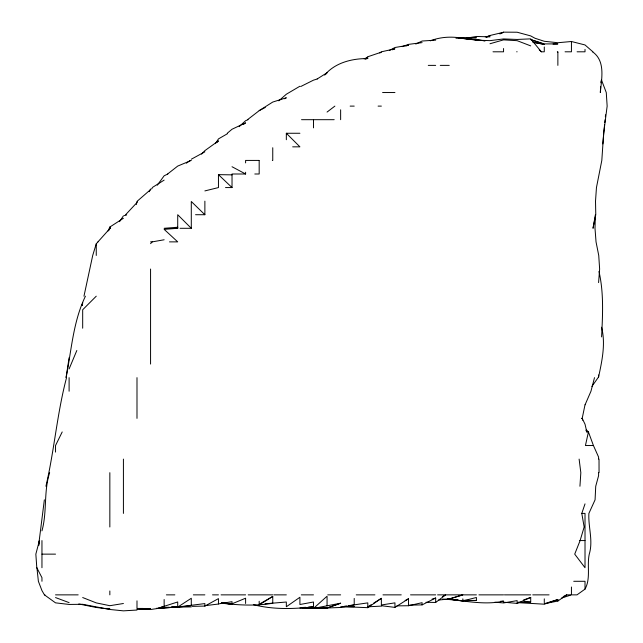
<?xml version="1.0" encoding="UTF-8"?>
<svg xmlns="http://www.w3.org/2000/svg" width="643" height="643" viewBox="0 0 643 643"><rect width="100%" height="100%" fill="white"/><g stroke="black" fill="none" stroke-linecap="round" stroke-linejoin="round"><path stroke-width="0.96" d="M600.658 86.717L600.329 92.536C601.51 78.904 605.77 61.037 592.533 51.802M600.875 82.834L600.98 80.897M579.938 486.253L580.83 472.677L579.118 459.102M601.583 336.908C602.684 315.126 603.898 292.846 598.971 271.41M602.829 143.928L604.581 124.533M177.629 228.297L177.717 227.244L164.142 228.297L177.717 228.297L177.717 214.722L191.292 228.297L180.056 228.297M605.36 116.777L605.537 114.84M604.79 122.596L605.095 119.686M38.604 545.409L44.359 499.828M38.781 545.409L39.408 540.562L35.847 554.137L36.796 567.713L41.956 577.679L41.956 581.288M45.934 486.253C54.325 450.333 57.098 413.328 66.55 377.642M69.106 357.685L66.076 377.642C71.469 350.387 73.093 321.701 85.431 296.182M585.017 404.793L582.196 418.368L582.711 420.209M83.968 296.182L92.713 255.456L96.257 243.785L98.009 241.872M591.898 386.427L598.593 376.959C602.041 360.771 605.802 343.579 601.551 327.215M49.64 472.677C43.523 491.606 47.26 511.812 41.956 530.853M136.3 204.587L136.991 201.83M594.51 377.642L590.965 391.217L585.082 404.793M108.072 231.014L109.84 227.027L123.416 218.282M581.794 513.403L585.017 513.403L585.017 567.713L574.713 554.137L580.115 540.562L584.157 526.987L581.794 513.403L585.017 503.871M109.117 230.106L109.84 228.297L110.612 228.297L109.84 227.027L109.84 228.595L97.953 241.872M561.484 598.103L571.442 594.863L577.004 594.863L585.017 589.117C590.957 578.387 586.762 565.736 589.261 554.137C593.36 540.594 588.12 527.139 588.892 513.403L595.072 499.828L595.731 486.253L598.593 475.675L598.593 472.677M69.106 368.937L76.83 350.491M62.202 431.951L55.531 445.527L55.531 452.109M149.232 191.686L150.566 189.098L152.222 188.592M215.437 143.67L218.451 138.912L227.405 133.736M119.558 221.658L123.416 215.847M157.262 185.216L164.142 175.796L167.831 173.996M324.659 75.118C335.019 62.652 352.155 58.409 367.796 58.585M217.189 142.368L218.451 140.873L204.876 150.639L201.564 154.127M325.864 74.122L327.062 72.739L317.192 78.96M150.566 243.665L152.23 241.872L164.142 239.775M125.626 214.722L136.991 202.521L137.289 201.146L150.566 189.605M96.257 296.182L82.682 309.757L82.682 328.211M239.172 126.647L245.602 120.699L248.053 119.686M365.602 58.738L367.796 56.745L381.371 52.171M278.789 100.83L286.336 94.224L299.911 86.226M365.602 59.1L367.796 57.219L364.171 58.947M227.252 133.262L232.027 129.243L245.602 122.837L243.343 124.573M167.622 173.996L177.717 166.079L191.292 160.42M379.86 53.007L381.371 51.818L394.947 48.796L392.262 49.8M247.507 119.686L259.177 110.684M327.062 112.075L334.882 106.111M425.979 602.274L435.673 602.459L445.631 594.863M186.317 163.193L190.224 160.42M557.867 601.052L557.867 599.549L544.283 603.729L557.867 601.052L566.676 594.863L570.373 594.863M343.547 606.687L367.796 607.675L381.371 598.328L381.371 604.983L394.947 602.853L394.947 607.386L381.371 605.714M177.717 607.121L191.292 598.255L191.292 605.69L177.717 607.121L161.232 607.635L164.142 607.571L157.559 608.439L177.717 601.952L177.717 606.22M394.947 607.386L408.522 598.762L408.522 605.73L396.884 605.867M368.64 606.301L371.188 604.701M373.728 603.11L381.371 598.328M152.206 187.571L164.142 180.12M259.177 604.926L272.753 596.439L272.753 603.214C255.761 606.164 238.4 605.151 221.361 603.166L232.027 603.801L245.602 598.215L245.602 603.488M284.632 98.805L286.336 97.768L272.753 102.052L259.177 110.636L265.286 107.469M272.753 596.439L259.177 604.243L259.177 601.277M442.312 596.696L444.803 595.322M192.265 606.365L204.876 606.076L218.451 598.633L218.451 603.914L232.027 601.679L232.027 603.801L221.361 603.038M191.292 159.231L204.876 151.812M389.304 50.516L394.947 47.51L408.522 45.203L405.805 46.007M405.13 600.546L408.522 598.762M409.495 605.143L422.097 604.886L435.673 598.014L435.673 602.459M300.755 86.516L313.487 80.158L317.312 78.96M563.147 596.632L566.676 594.863M415.764 44.054L422.097 41.031L435.673 40.139M499.941 33.774L503.557 32.15L517.133 32.222L530.708 35.912L534.936 38.226L544.283 41.281L557.867 42.727L571.442 41.506L585.017 44.954L592.886 51.802M499.941 33.846L503.557 32.254L489.982 35.494L486.574 36.86M503.557 602.194L517.133 603.407L530.708 597.435L530.708 601.977M302.821 607.828L313.487 608.415L340.637 603.198L327.062 608.069L299.911 607.989M402.188 46.634L408.522 44.375L422.097 42.623M523.466 599.999L530.708 597.435M325.125 607.957L313.487 608.286L327.062 607.981L340.637 603.198M430.247 40.855C440.431 36.868 451.627 36.321 462.341 38.226L485.135 40.822L462.831 38.467L476.407 40.131L489.982 40.646L503.557 38.934L517.133 39.448L530.708 38.861L541.35 51.802L544.283 51.802L544.283 46.963M557.867 599.549L544.283 604.187L518.105 602.676M486.574 37.101L489.982 35.976L485.264 36.916M432.056 599.131L435.673 598.014M449.248 598.995L462.831 594.863L449.248 598.963L438.582 600.056M489.982 43.748L503.557 39.866L517.133 40.678L530.708 45.886M124.236 215.622L126.695 214.947M365.851 58.834L367.796 58.344M204.876 190.915L218.451 187.571L218.451 174.647L232.027 174.856M408.522 605.73L422.097 602.684L422.097 604.886M458.853 38.226L462.831 37.543L476.407 37.776L467.035 38.186M467.035 38.066L476.407 36.458L489.982 36.86M123.416 603.504L109.84 605.698L96.257 602.893L82.682 597.54M175.78 606.727L164.142 608.415L156.386 608.302M344.519 606.236L346.456 605.971M348.393 605.698L367.796 602.877L367.796 607.675M204.876 605.69L218.451 604.034M179.662 606.703L171.898 607.177L191.292 606.896M181.599 606.534L204.876 603.576L204.876 606.076M168.996 607.33L161.232 607.482M164.142 607.587L167.051 607.346M177.717 228.297L164.142 229.342L177.717 241.872L169.479 241.872M264.996 603.809L286.336 602.017L286.336 606.759L299.911 597.267L299.911 604.516L313.487 602.001L313.487 608.415L327.062 596.214L327.062 605.859M302.821 607.482L305.73 607.297M308.64 607.113L313.487 606.807C293.529 609.098 272.97 609.66 253.358 604.661M136.991 610.046L123.416 610.85L109.84 609.468L82.682 604.291L69.106 604.444L55.531 602.853L44.439 594.863L41.956 590.612L38.379 581.288L36.916 567.713M367.796 606.831L381.371 606.1M500.648 601.269L503.557 601.125C483.247 605.674 462.823 600.015 442.464 599.075M136.991 609.516L144.747 609.226M327.062 607.981L340.637 607.474L354.213 604.894L354.213 598.416M553.012 44.054L557.867 43.933L544.283 43.893L530.708 39.577L543.383 43.957M462.831 600.747L476.407 600.458L462.831 600.353M340.637 606.775L354.213 606.59L348.393 606.55M518.105 602.226L530.708 602.113L523.924 601.494M455.975 38.226L462.831 38.226M493.004 51.802L503.557 51.802L503.557 48.506M516.675 51.802L517.133 51.802M565.06 51.802L571.442 51.802L571.442 41.506M577.084 51.802L585.017 51.802L585.017 49.382M428.27 65.377L435.673 65.377M440.278 65.377L449.248 65.377M382.585 92.536L394.947 92.536M350.138 106.111L354.213 106.111M378.092 106.111L381.371 106.111M301.527 119.686L334.191 119.686M286.336 139.724L286.336 133.262L299.911 133.262M292.669 146.837L299.911 146.837L286.336 133.262M258.936 160.42L245.602 160.42L245.602 162.904M272.343 160.42L272.753 160.42L272.753 147.737M245.602 172.228L245.602 173.996L232.027 173.996L232.027 187.571L225.516 187.571M254.797 173.996L259.177 173.996L259.177 160.42M195.56 214.722L204.876 214.722L204.876 201.146M150.566 241.872L152.23 241.872M581.409 418.368L582.196 418.368L585.017 424.187L586.818 431.951L588.425 431.951L593.425 445.527L598.593 457.093L598.593 459.102M593.425 445.527L585.443 445.527L588.425 431.951L586.376 429.87M579.407 540.562L585.017 540.562M41.956 554.137L55.531 554.137M573.733 581.288L585.017 581.288L585.017 589.117M44.439 594.863L44.938 594.863M55.531 594.863L78.173 594.863M166.384 594.863L174.856 594.863M193.35 594.863L204.876 594.863M212.52 594.863L218.451 594.863M221.063 594.863L245.602 594.863M248.19 594.863L272.753 594.863M273.87 594.863L286.336 594.863M301.326 594.863L313.487 594.863M327.753 594.863L340.637 594.863M356.246 594.863L374.909 594.863M382.995 594.863L401.24 594.863M410.523 594.863L435.673 594.863M437.594 594.863L476.407 594.863M478.931 594.863L503.557 594.863M504.409 594.863L530.708 594.863M532.742 594.863L549.058 594.863M104.849 608.439L109.84 608.439M136.991 608.439L143.1 608.439M139.901 608.929L144.747 608.961M139.901 609.042L150.566 609.524L157.961 608.439L164.142 606.269L164.142 599.509M302.821 607.764L313.487 608.278M494.829 602.21L503.557 602.941L517.133 600.618L517.133 603.407M457.977 599.927L447.311 598.882M108.852 608.977L96.257 607.474L78.808 603.978M533.618 42.567L544.283 44.359L532.653 42.012M55.531 597.572L69.106 602.628M232.027 166.73L245.602 173.996M557.32 51.802L557.867 52.228M218.451 174.647L232.027 187.571M539.22 49.768L541.35 51.802M204.876 214.722L191.292 201.5L191.292 228.297M585.918 430.215L586.818 431.951M601.438 79.861L606.269 92.536L607.153 106.111L603.656 133.262L601.816 160.42L596.455 187.571L595.514 201.146L595.772 214.722L593.023 228.297L595.378 214.722L595 228.297L596.037 241.872L598.737 255.456L599.63 269.031L598.593 282.607M599.019 459.102L599.051 472.677M598.593 374.973L598.593 376.959M571.442 587.003L571.442 594.196M557.867 51.802L557.867 65.377M544.283 598.834L544.283 602.62M476.407 600.168L476.407 597.484L462.831 600.9L449.248 599.18L462.831 600.9L462.831 598.858M340.637 109.8L340.637 119.686M313.487 119.686L313.487 127.869M150.566 269.031L150.566 364.067M136.991 377.642L136.991 418.368M136.991 600.843L136.991 607.965M123.416 459.102L123.416 513.403M109.84 472.677L109.84 526.987M109.84 590.981L109.84 594.863M96.257 243.785L96.257 255.456M69.106 377.642L69.106 391.217M41.956 540.562L41.956 567.713M82.682 302.805L82.167 305.409L82.682 302.805M174.808 606.687L171.898 606.936L174.808 606.703M150.566 608.519L139.901 608.833L150.566 608.519M232.027 604.002L221.361 603.102L232.027 604.002"/></g></svg>
